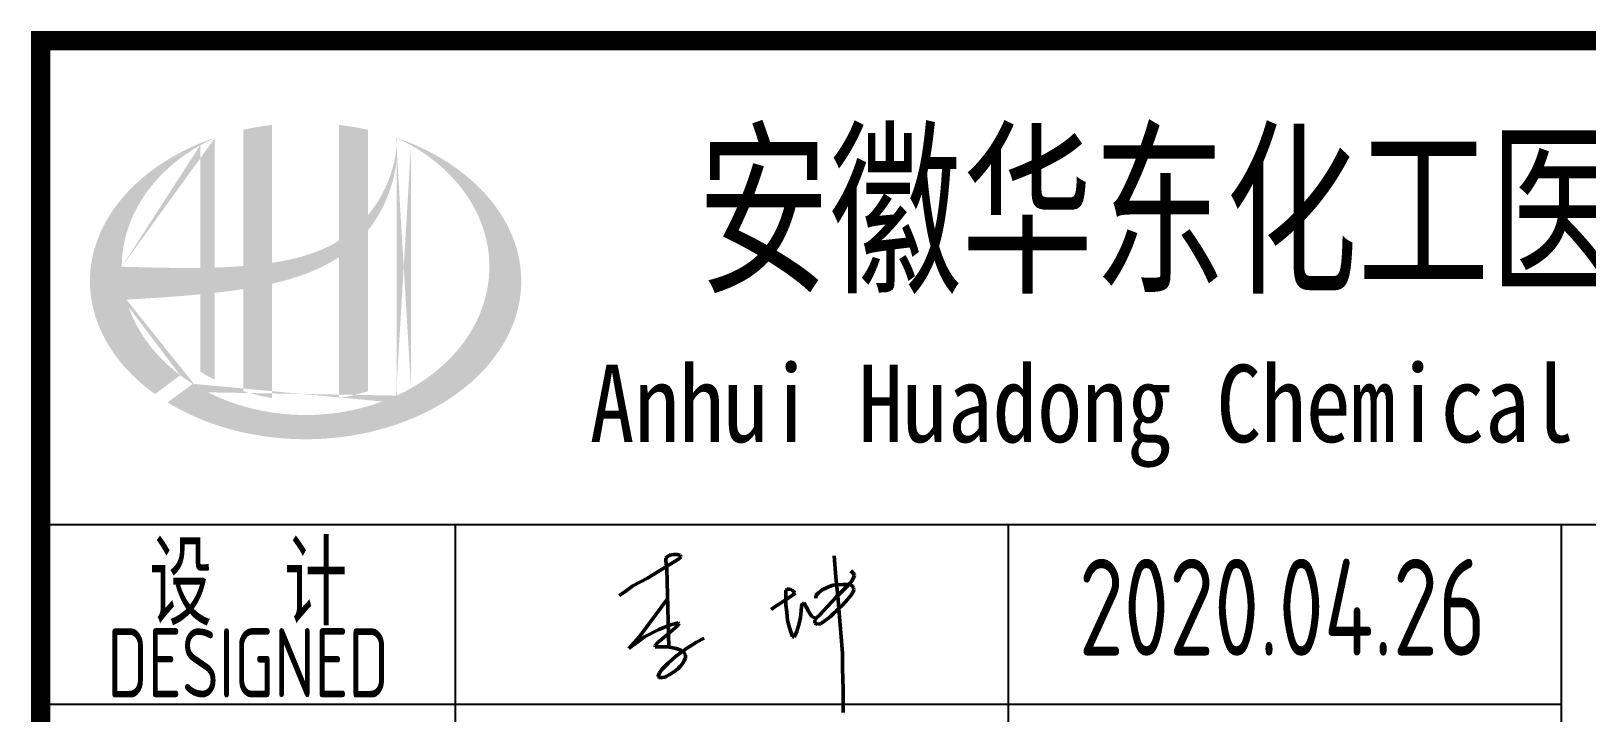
# Model space of a CAD drawing. Extents: x 4830845 to 5141198, y -443067 to -268177.
# Drawn here: x 5001083 to 5006711, y -345312 to -342846 of the extents above; entities that cross this region are included whole.
import ezdxf
from ezdxf.enums import TextEntityAlignment as Align

# ---------------------------------------------------------------- set-up
doc = ezdxf.new("R2010")
doc.units = 0
doc.header["$LTSCALE"] = 1000
doc.header["$MEASUREMENT"] = 0
doc.layers.get('0').update_dxf_attribs({"linetype": 'CONTINUOUS'})
doc.styles.add('AHD', font='sceie.shx', dxfattribs={"width": 0.7, "bigfont": 'sceic.shx'})
doc.styles.add('ECEC_TQ_S', font='')
doc.styles.add('sceie', font='sceie.shx', dxfattribs={"width": 0.7, "bigfont": 'sceic.shx'})
doc.styles.get('ECEC_TQ_S').set_extended_font_data('SimSun')

# ---------------------------------------------------------------- blocks, each defined once
blk = doc.blocks.new('签名')
at = {"lineweight": 50}
for p, q in [((5484373.9, -514006.1), (5484490.2, -513935.2)), ((5484443.6, -513930.1), (5484440.9, -513933.4)), ((5484440.9, -513933.4), (5484440.9, -513943.7)), ((5484453.3, -513923.1), (5484443.6, -513930.1)), ((5484469, -513920.7), (5484453.3, -513923.1)), ((5484481.4, -513920.7), (5484469, -513920.7)), ((5484492.1, -513923.7), (5484481.4, -513920.7)), ((5484490.2, -513935.2), (5484494.5, -513928.9)), ((5484494.5, -513928.9), (5484492.1, -513923.7)), ((5485048.8, -513925.4), (5485055.2, -514002.4)), ((5484440.9, -513943.7), (5484443.6, -513972.8)), ((5484443.6, -513972.8), (5484451, -514255.5)), ((5485121.3, -513992.4), (5485109.4, -513979.5)), ((5485120.6, -514001.4), (5485122.4, -513995.7)), ((5485122.4, -513995.7), (5485121.3, -513992.4)), ((5484292.6, -514055.3), (5484321.1, -514034.4)), ((5484321.1, -514034.4), (5484373.9, -514006.1)), ((5484879.2, -514046.7), (5484874.9, -514049.8)), ((5484874.9, -514049.8), (5484874.9, -514102.5)), ((5484889.7, -514046.7), (5484879.2, -514046.7)), ((5484898.3, -514051.1), (5484889.7, -514046.7)), ((5484908.7, -514059.3), (5484898.3, -514051.1)), ((5484991.3, -514060.1), (5485005.3, -514049.1)), ((5485005.3, -514049.1), (5485024.5, -514040.5)), ((5485024.5, -514040.5), (5485044.1, -514031.7)), ((5485044.1, -514031.7), (5485063, -514029.9)), ((5485055.2, -514002.4), (5485062, -514069.9)), ((5485056.7, -514075.4), (5485086.9, -514044.6)), ((5485063, -514029.9), (5485080.4, -514029)), ((5485080.4, -514029), (5485090.1, -514029)), ((5485086.9, -514044.6), (5485106.8, -514024.4)), ((5485090.1, -514029), (5485104, -514029.4)), ((5485104, -514029.4), (5485109.7, -514030.2)), ((5485106.8, -514024.4), (5485114.2, -514014.2)), ((5485109.7, -514030.2), (5485115.9, -514035.1)), ((5485114.2, -514014.2), (5485120.6, -514001.4)), ((5485115.9, -514035.1), (5485118.9, -514041.7)), ((5485120, -514048.5), (5485117.5, -514055.4)), ((5485118.9, -514041.7), (5485120, -514048.5)), ((5484271.3, -514069.1), (5484292.6, -514055.3)), ((5484446.4, -514081.4), (5484346.3, -514216.5)), ((5484820.9, -514119.1), (5484839.8, -514106.9)), ((5484839.8, -514106.9), (5484861.5, -514092.7)), ((5484861.5, -514092.7), (5484880.5, -514080.4)), ((5484874.9, -514102.5), (5484877.6, -514129)), ((5484880.5, -514080.4), (5484901.1, -514066.5)), ((5484901.1, -514066.5), (5484908.7, -514059.3)), ((5484930.1, -514124), (5484931.7, -514108.3)), ((5484931.7, -514108.3), (5484935, -514098.4)), ((5484935, -514098.4), (5484939.2, -514095.3)), ((5484939.2, -514095.3), (5484947.6, -514108.5)), ((5484947.6, -514108.5), (5484956.8, -514126.6)), ((5484982.5, -514078.8), (5484983.3, -514069.1)), ((5484983.3, -514069.1), (5484991.3, -514060.1)), ((5484997.2, -514139.3), (5485025.4, -514108.5)), ((5485025.4, -514108.5), (5485056.7, -514075.4)), ((5485062, -514069.9), (5485067.5, -514131.4)), ((5485078.3, -514104.8), (5485067.4, -514115.4)), ((5485089.8, -514092.4), (5485078.3, -514104.8)), ((5485097.5, -514083.1), (5485089.8, -514092.4)), ((5485103.3, -514075.8), (5485097.5, -514083.1)), ((5485109.3, -514068.9), (5485103.3, -514075.8)), ((5485114, -514061.8), (5485109.3, -514068.9)), ((5485117.5, -514055.4), (5485114, -514061.8)), ((5484877.6, -514129), (5484880.8, -514159.7)), ((5484880.8, -514159.7), (5484888.6, -514189.2)), ((5484922.8, -514170.1), (5484927.5, -514148.8)), ((5484927.5, -514148.8), (5484930.1, -514124)), ((5484956.8, -514126.6), (5484968.5, -514145.2)), ((5484968.5, -514145.2), (5484983.1, -514152.1)), ((5484978.8, -514158.7), (5484983.9, -514150.9)), ((5484978.8, -514169.6), (5484978.8, -514158.7)), ((5484983.9, -514150.9), (5484997.2, -514139.3)), ((5485011.7, -514162.9), (5484999.4, -514171.2)), ((5485023.8, -514154.8), (5485011.7, -514162.9)), ((5485037, -514143.3), (5485023.8, -514154.8)), ((5485047.3, -514134.3), (5485037, -514143.3)), ((5485058.2, -514124.4), (5485047.3, -514134.3)), ((5485067.4, -514115.4), (5485058.2, -514124.4)), ((5485067.5, -514131.4), (5485073.4, -514204.2)), ((5484346.3, -514216.5), (5484307, -514260.5)), ((5484307, -514260.5), (5484363.7, -514219)), ((5484363.7, -514219), (5484414.5, -514192)), ((5484439.1, -514216.7), (5484412.9, -514237.3)), ((5484414.5, -514192), (5484457.3, -514175.3)), ((5484482.1, -514179.3), (5484439.1, -514216.7)), ((5484457.3, -514175.3), (5484484.7, -514168)), ((5484489, -514170.8), (5484482.1, -514179.3)), ((5484484.7, -514168), (5484489, -514170.8)), ((5484888.6, -514189.2), (5484899, -514216.9)), ((5484899, -514216.9), (5484904.6, -514220)), ((5484904.6, -514220), (5484914.7, -514199)), ((5484914.7, -514199), (5484922.8, -514170.1)), ((5484989.1, -514173.2), (5484978.8, -514169.6)), ((5484999.4, -514171.2), (5484989.1, -514173.2)), ((5485073.4, -514204.2), (5485078.8, -514278.7)), ((5484412.9, -514237.3), (5484401.9, -514249.5)), ((5484401.9, -514249.5), (5484401.9, -514254.7)), ((5484401.9, -514254.7), (5484446.8, -514254.7)), ((5484446.8, -514254.7), (5484459.5, -514257.2)), ((5484459.5, -514257.2), (5484478.2, -514260.7)), ((5484474.4, -514291.2), (5484511.5, -514263.7)), ((5484478.2, -514260.7), (5484495.1, -514267)), ((5484495.1, -514267), (5484505.1, -514273.2)), ((5484505.1, -514273.2), (5484511.1, -514285.3)), ((5484511.5, -514263.7), (5484551.9, -514238.4)), ((5484551.9, -514238.4), (5484578.5, -514223.8)), ((5484426.1, -514337.2), (5484448.7, -514314.1)), ((5484448.7, -514314.1), (5484474.4, -514291.2)), ((5484485.1, -514332.9), (5484474.8, -514341.6)), ((5484492.1, -514325.7), (5484485.1, -514332.9)), ((5484499.4, -514317.1), (5484492.1, -514325.7)), ((5484506.7, -514305.6), (5484499.4, -514317.1)), ((5484511.1, -514294.4), (5484506.7, -514305.6)), ((5484511.1, -514285.3), (5484511.1, -514294.4)), ((5485078.8, -514278.7), (5485078.8, -514332.9)), ((5485078.8, -514332.9), (5485081.6, -514408.2)), ((5484411.7, -514363.3), (5484417.4, -514348.5)), ((5484415.7, -514365.7), (5484411.7, -514363.3)), ((5484426.9, -514365.7), (5484415.7, -514365.7)), ((5484417.4, -514348.5), (5484426.1, -514337.2)), ((5484438.1, -514364), (5484426.9, -514365.7)), ((5484442.7, -514360.5), (5484438.1, -514364)), ((5484452.4, -514355.9), (5484442.7, -514360.5)), ((5484462, -514350.2), (5484452.4, -514355.9)), ((5484474.8, -514341.6), (5484462, -514350.2)), ((5485081.6, -514408.2), (5485081.6, -514491.8))]:
    blk.add_line(p, q, dxfattribs=at)
at = {"style": 'sceie', "width": 0.8}
for p in [(5486670.1, -514111), (5486631, -514761.6), (5486657.1, -515425.2), (5486696.1, -516075.8), (5486709.1, -516674.4)]:
    blk.add_attdef('2020.4.26', text='', height=350, dxfattribs=at).set_placement(p, align=Align.MIDDLE)

msp = doc.modelspace()

# ---------------------------------------------------------------- hatches: boundary and pattern name
h = msp.add_hatch(color=256)
edge = h.paths.add_edge_path()
edge.add_spline(control_points=[(5001954.8, -343758.9), (5001960.9, -343757.5), (5001967, -343756.1), (5002016.1, -343744.2), (5002058.7, -343731.2), (5002133.7, -343700.1), (5002166.6, -343683.1), (5002197.5, -343662.5)], knot_values=[61.629012, 61.629012, 61.629012, 61.629012, 63.330431, 63.330431, 75.353634, 75.353634, 85.398649, 85.398649, 85.398649, 85.398649], degree=3, periodic=0)
edge.add_line((5002197.5, -343662.5), (5002197.5, -344172.7))
edge.add_spline(control_points=[(5002197.5, -344172.7), (5002214.6, -344170), (5002231.6, -344166.7), (5002266.4, -344158.6), (5002284.1, -344153.8), (5002301.5, -344148.3)], knot_values=[4.908456, 4.908456, 4.908456, 4.908456, 4.992821, 4.992821, 5.083034, 5.083034, 5.083034, 5.083034], degree=3, periodic=0)
edge.add_line((5002301.5, -344148.3), (5002301.5, -343566.9))
edge.add_spline(control_points=[(5002301.5, -343566.9), (5002310.1, -343555.9), (5002318.3, -343544.6), (5002344.4, -343504.9), (5002360.1, -343475), (5002389.3, -343402.2), (5002400.5, -343358.4), (5002405.2, -343313.1), (5002405.4, -343311.8), (5002405.5, -343310.5)], knot_values=[97.991744, 97.991744, 97.991744, 97.991744, 101.64219, 101.64219, 110.337975, 110.337975, 121.934322, 121.934322, 122.270691, 122.270691, 122.270691, 122.270691], degree=3, periodic=0)
edge.add_line((5002405.5, -343310.5), (5002405.5, -343240.1))
edge.add_spline(control_points=[(5002405.5, -343240.1), (5002405.4, -343247.8), (5002405, -343255.4), (5002404.5, -343263.1)], knot_values=[126.194075, 126.194075, 126.194075, 126.194075, 128.396762, 128.396762, 128.396762, 128.396762], degree=3, periodic=0)
edge.add_spline(control_points=[(5002404.5, -343263.1), (5002404, -343269.3), (5002403.4, -343275.5), (5002402.6, -343281.8)], knot_values=[124.417049, 124.417049, 124.417049, 124.417049, 126.194075, 126.194075, 126.194075, 126.194075], degree=3, periodic=0)
edge.add_spline(control_points=[(5002402.6, -343281.8), (5002401.5, -343290.9), (5002400, -343300), (5002398.2, -343309.1)], knot_values=[121.80529, 121.80529, 121.80529, 121.80529, 124.417049, 124.417049, 124.417049, 124.417049], degree=3, periodic=0)
edge.add_spline(control_points=[(5002398.2, -343309.1), (5002395.8, -343321.3), (5002392.9, -343333.4), (5002389.4, -343345.4)], knot_values=[118.31574, 118.31574, 118.31574, 118.31574, 121.80529, 121.80529, 121.80529, 121.80529], degree=3, periodic=0)
edge.add_spline(control_points=[(5002389.4, -343345.4), (5002385.9, -343357.5), (5002381.8, -343369.5), (5002377.3, -343381.4)], knot_values=[114.795988, 114.795988, 114.795988, 114.795988, 118.31574, 118.31574, 118.31574, 118.31574], degree=3, periodic=0)
edge.add_spline(control_points=[(5002377.3, -343381.4), (5002372.8, -343393.1), (5002367.8, -343404.6), (5002362.4, -343416)], knot_values=[111.329641, 111.329641, 111.329641, 111.329641, 114.795988, 114.795988, 114.795988, 114.795988], degree=3, periodic=0)
edge.add_spline(control_points=[(5002362.4, -343416), (5002356.9, -343427.5), (5002350.9, -343438.9), (5002344.4, -343449.9)], knot_values=[107.79529, 107.79529, 107.79529, 107.79529, 111.329641, 111.329641, 111.329641, 111.329641], degree=3, periodic=0)
edge.add_spline(control_points=[(5002344.4, -343449.9), (5002338.1, -343460.8), (5002331.4, -343471.3), (5002324.2, -343481.6)], knot_values=[104.343579, 104.343579, 104.343579, 104.343579, 107.79529, 107.79529, 107.79529, 107.79529], degree=3, periodic=0)
edge.add_spline(control_points=[(5002324.2, -343481.6), (5002317, -343492), (5002309.4, -343502), (5002301.5, -343511.7)], knot_values=[100.8507, 100.8507, 100.8507, 100.8507, 104.343579, 104.343579, 104.343579, 104.343579], degree=3, periodic=0)
edge.add_line((5002301.5, -343511.7), (5002301.5, -343202.4))
edge.add_spline(control_points=[(5002301.5, -343202.4), (5002267.4, -343194.9), (5002232.6, -343189), (5002197.5, -343184.9)], knot_values=[4.423999, 4.423999, 4.423999, 4.423999, 4.558741, 4.558741, 4.558741, 4.558741], degree=3, periodic=0)
edge.add_line((5002197.5, -343184.9), (5002197.5, -343603))
edge.add_spline(control_points=[(5002197.5, -343603), (5002125.5, -343647.6), (5002041.3, -343670.8), (5001954.8, -343683.8)], knot_values=[63.246215, 63.246215, 63.246215, 63.246215, 87.689124, 87.689124, 87.689124, 87.689124], degree=3, periodic=0)
edge.add_line((5001954.8, -343683.8), (5001954.8, -343184.9))
edge.add_spline(control_points=[(5001954.8, -343184.9), (5001919.6, -343189), (5001884.9, -343194.9), (5001850.8, -343202.4)], knot_values=[4.866038, 4.866038, 4.866038, 4.866038, 5.000777, 5.000777, 5.000777, 5.000777], degree=3, periodic=0)
edge.add_line((5001850.8, -343202.4), (5001850.8, -343695.3))
edge.add_spline(control_points=[(5001850.8, -343695.3), (5001849.1, -343695.4), (5001814.2, -343698), (5001779.6, -343699.8), (5001746.8, -343700.8)], knot_values=[43.657356, 43.657356, 43.657356, 43.657356, 44.134253, 53.497092, 53.497092, 53.497092, 53.497092], degree=3, periodic=0)
edge.add_line((5001746.8, -343700.8), (5001746.8, -343231.7))
edge.add_spline(control_points=[(5001746.8, -343231.7), (5001729.8, -343237.5), (5001713, -343243.8), (5001696.6, -343250.6)], knot_values=[5.14157, 5.14157, 5.14157, 5.14157, 5.212921, 5.212921, 5.212921, 5.212921], degree=3, periodic=0)
edge.add_spline(control_points=[(5001696.6, -343250.6), (5001689.7, -343253.4), (5001682.9, -343256.3), (5001650.6, -343270.5), (5001626.1, -343282.7), (5001602.6, -343295.9)], knot_values=[5.212921, 5.212921, 5.212921, 5.212921, 5.24296, 5.24296, 5.355623, 5.355623, 5.355623, 5.355623], degree=3, periodic=0)
edge.add_spline(control_points=[(5001602.6, -343295.9), (5001587.7, -343304.3), (5001573.3, -343313), (5001559.3, -343322.1)], knot_values=[5.355623, 5.355623, 5.355623, 5.355623, 5.426974, 5.426974, 5.426974, 5.426974], degree=3, periodic=0)
edge.add_spline(control_points=[(5001559.3, -343322.1), (5001551.9, -343327), (5001544.6, -343331.9), (5001531.1, -343341.4), (5001524.9, -343345.9), (5001518.7, -343350.5)], knot_values=[5.426974, 5.426974, 5.426974, 5.426974, 5.464765, 5.464765, 5.498325, 5.498325, 5.498325, 5.498325], degree=3, periodic=0)
edge.add_spline(control_points=[(5001518.7, -343350.5), (5001492.7, -343370.1), (5001468.6, -343390.9), (5001446.7, -343412.9)], knot_values=[5.498325, 5.498325, 5.498325, 5.498325, 5.641027, 5.641027, 5.641027, 5.641027], degree=3, periodic=0)
edge.add_spline(control_points=[(5001446.7, -343412.9), (5001439.7, -343419.9), (5001432.9, -343427), (5001412.5, -343449.6), (5001399.6, -343465.4), (5001387.8, -343481.6)], knot_values=[5.641027, 5.641027, 5.641027, 5.641027, 5.686569, 5.686569, 5.783729, 5.783729, 5.783729, 5.783729], degree=3, periodic=0)
edge.add_spline(control_points=[(5001387.8, -343481.6), (5001372.7, -343502.4), (5001359.4, -343523.8), (5001346.3, -343548.8), (5001344.7, -343551.9), (5001343.1, -343555.1)], knot_values=[5.783729, 5.783729, 5.783729, 5.783729, 5.908374, 5.908374, 5.92643, 5.92643, 5.92643, 5.92643], degree=3, periodic=0)
edge.add_spline(control_points=[(5001343.1, -343555.1), (5001330.6, -343580.2), (5001320.6, -343605.9), (5001313.1, -343631.8)], knot_values=[5.92643, 5.92643, 5.92643, 5.92643, 6.069132, 6.069132, 6.069132, 6.069132], degree=3, periodic=0)
edge.add_spline(control_points=[(5001313.1, -343631.8), (5001309.9, -343642.9), (5001307.1, -343654.1), (5001301.7, -343680.2), (5001299.5, -343695.3), (5001298, -343710.4)], knot_values=[6.069132, 6.069132, 6.069132, 6.069132, 6.130179, 6.130179, 6.211834, 6.211834, 6.211834, 6.211834], degree=3, periodic=0)
edge.add_spline(control_points=[(5001298, -343710.4), (5001296.8, -343723.5), (5001296.1, -343736.7), (5001296.1, -343749.9)], knot_values=[6.211834, 6.211834, 6.211834, 6.211834, 6.283185, 6.283185, 6.283185, 6.283185], degree=3, periodic=0)
edge.add_spline(control_points=[(5001296.1, -343749.9), (5001296.1, -343759.2), (5001296.5, -343768.6), (5001297.1, -343777.9)], knot_values=[6.283185, 6.283185, 6.283185, 6.283185, 6.333655, 6.333655, 6.333655, 6.333655], degree=3, periodic=0)
edge.add_spline(control_points=[(5001297.1, -343777.9), (5001298.3, -343796.5), (5001300.8, -343815.1), (5001304.6, -343833.7)], knot_values=[6.333655, 6.333655, 6.333655, 6.333655, 6.434594, 6.434594, 6.434594, 6.434594], degree=3, periodic=0)
edge.add_spline(control_points=[(5001304.6, -343833.7), (5001304.9, -343834.9), (5001305.1, -343836.1), (5001309, -343854.6), (5001313.8, -343871.8), (5001319.7, -343888.8)], knot_values=[6.434594, 6.434594, 6.434594, 6.434594, 6.441278, 6.441278, 6.535532, 6.535532, 6.535532, 6.535532], degree=3, periodic=0)
edge.add_spline(control_points=[(5001319.7, -343888.8), (5001325.9, -343907), (5001333.4, -343925.1), (5001342.2, -343942.9)], knot_values=[6.535532, 6.535532, 6.535532, 6.535532, 6.636471, 6.636471, 6.636471, 6.636471], degree=3, periodic=0)
edge.add_spline(control_points=[(5001342.2, -343942.9), (5001344.4, -343947.3), (5001346.7, -343951.8), (5001356, -343969.4), (5001363.7, -343982.5), (5001372.1, -343995.3)], knot_values=[6.636471, 6.636471, 6.636471, 6.636471, 6.661894, 6.661894, 6.73741, 6.73741, 6.73741, 6.73741], degree=3, periodic=0)
edge.add_spline(control_points=[(5001372.1, -343995.3), (5001383.3, -344012.5), (5001395.6, -344029.3), (5001409.2, -344045.7)], knot_values=[6.73741, 6.73741, 6.73741, 6.73741, 6.838349, 6.838349, 6.838349, 6.838349], degree=3, periodic=0)
edge.add_spline(control_points=[(5001409.2, -344045.7), (5001415.1, -344052.8), (5001421.2, -344059.9), (5001435.8, -344075.8), (5001444.3, -344084.7), (5001453.2, -344093.3)], knot_values=[6.838349, 6.838349, 6.838349, 6.838349, 6.88251, 6.88251, 6.939288, 6.939288, 6.939288, 6.939288], degree=3, periodic=0)
edge.add_spline(control_points=[(5001453.2, -344093.3), (5001469, -344108.7), (5001485.8, -344123.5), (5001503.7, -344137.7)], knot_values=[6.939288, 6.939288, 6.939288, 6.939288, 7.040227, 7.040227, 7.040227, 7.040227], degree=3, periodic=0)
edge.add_spline(control_points=[(5001503.7, -344137.7), (5001512.7, -344144.8), (5001521.9, -344151.8), (5001531.3, -344158.5)], knot_values=[7.040227, 7.040227, 7.040227, 7.040227, 7.090696, 7.090696, 7.090696, 7.090696], degree=3, periodic=0)
edge.add_line((5001531.3, -344158.5), (5001622.5, -344090.2))
edge.add_ellipse((5002076.1, -343697.9), major_axis=(665, 0), ratio=0.806676, start_angle=192.819, end_angle=226.9853, ccw=False)
edge.add_spline(control_points=[(5001427.7, -343816.9), (5001451.7, -343815.4), (5001475.8, -343814), (5001564.5, -343808.5), (5001629.3, -343804.2), (5001694.8, -343797.8)], knot_values=[11.398263, 11.398263, 11.398263, 11.398263, 18.40729, 18.40729, 37.18094, 37.18094, 37.18094, 37.18094], degree=3, periodic=0)
edge.add_line((5001694.8, -343797.8), (5001694.8, -344076.9))
edge.add_spline(control_points=[(5001694.8, -344076.9), (5001698.4, -344079.1), (5001702, -344081.3), (5001718.9, -344091.5), (5001732.7, -344099.1), (5001746.8, -344106.3)], knot_values=[4.049945, 4.049945, 4.049945, 4.049945, 4.072021, 4.072021, 4.153257, 4.153257, 4.153257, 4.153257], degree=3, periodic=0)
edge.add_line((5001746.8, -344106.3), (5001746.8, -343792.4))
edge.add_spline(control_points=[(5001746.8, -343792.4), (5001779, -343788.7), (5001811.4, -343784.5), (5001846.2, -343779.1), (5001848.5, -343778.7), (5001850.8, -343778.4)], knot_values=[42.135009, 42.135009, 42.135009, 42.135009, 51.307228, 51.307228, 51.948574, 51.948574, 51.948574, 51.948574], degree=3, periodic=0)
edge.add_line((5001850.8, -343778.4), (5001850.8, -344148.3))
edge.add_spline(control_points=[(5001850.8, -344148.3), (5001884.4, -344158.9), (5001919.3, -344167.1), (5001954.8, -344172.7)], knot_values=[4.34174, 4.34174, 4.34174, 4.34174, 4.516316, 4.516316, 4.516316, 4.516316], degree=3, periodic=0)
edge.add_line((5001954.8, -344172.7), (5001954.8, -343758.9))
edge = h.paths.add_edge_path(flags=16)
edge.add_ellipse((5002076.1, -343697.9), major_axis=(665, 0), ratio=0.806676, start_angle=124.9875, end_angle=179.999, ccw=False)
edge.add_line((5001694.8, -343258.4), (5001694.8, -343702))
edge.add_spline(control_points=[(5001694.8, -343702), (5001599.5, -343703.3), (5001505.5, -343700.3), (5001411.1, -343697.9)], knot_values=[11.27373, 11.27373, 11.27373, 11.27373, 38.687513, 38.687513, 38.687513, 38.687513], degree=3, periodic=0)
edge = h.paths.add_edge_path()
edge.add_spline(control_points=[(5001577.3, -344189), (5001608.4, -344208), (5001641.5, -344225.3), (5001726.1, -344262.5), (5001779.4, -344280.4), (5001890.1, -344307), (5001947.6, -344315.7), (5002063.7, -344323.4), (5002122.4, -344322.5), (5002238, -344311), (5002294.8, -344300.5), (5002403.9, -344270.4), (5002456, -344250.9), (5002552.9, -344204), (5002597.7, -344176.7), (5002677.6, -344115.7), (5002712.8, -344082.2), (5002772.1, -344010.7), (5002796.3, -343972.8), (5002832.6, -343894.7), (5002844.9, -343854.5), (5002857.5, -343773.3), (5002857.8, -343732.3), (5002846.3, -343650.8), (5002834.5, -343610.3), (5002798.9, -343531.6), (5002775.1, -343493.4), (5002716.3, -343421.2), (5002681.2, -343387.3), (5002601.4, -343325.6), (5002556.7, -343297.9), (5002475.5, -343258.1), (5002441.1, -343243.9), (5002405.5, -343231.7)], knot_values=[0.886421, 0.886421, 0.886421, 0.886421, 1.040557, 1.040557, 1.261172, 1.261172, 1.481788, 1.481788, 1.702404, 1.702404, 1.92302, 1.92302, 2.143636, 2.143636, 2.364252, 2.364252, 2.584868, 2.584868, 2.805484, 2.805484, 3.026099, 3.026099, 3.246715, 3.246715, 3.46852, 3.46852, 3.690325, 3.690325, 3.91213, 3.91213, 4.133935, 4.133935, 4.283209, 4.283209, 4.283209, 4.283209], degree=3, periodic=0)
edge.add_line((5002405.5, -343231.7), (5002405.5, -343231.7))
edge.add_spline(control_points=[(5002405.5, -343231.8), (5002405.5, -343234.6), (5002405.5, -343237.3), (5002405.5, -343240.1)], knot_values=[128.396762, 128.396762, 128.396762, 128.396762, 129.192193, 129.192193, 129.192193, 129.192193], degree=3, periodic=0)
edge.add_line((5002405.5, -343240.1), (5002405.5, -344164))
edge.add_ellipse((5002076.1, -343697.9), major_axis=(665, 0), ratio=0.806676, start_angle=232.1054, end_angle=299.6833, ccw=False)
edge.add_line((5001667.7, -344121.3), (5001577.3, -344189))
edge = h.paths.add_edge_path(flags=16)
edge.add_ellipse((5002076.1, -343697.9), major_axis=(665, 0), ratio=0.806676, start_angle=304.9875, end_angle=415.0121, ccw=False)
edge.add_line((5002457.5, -344137.4), (5002457.5, -343258.4))
h = msp.add_hatch(color=256)
edge = h.paths.add_edge_path()
edge.add_spline(control_points=[(5001954.8, -343758.9), (5001960.9, -343757.5), (5001967, -343756.1), (5002016.1, -343744.2), (5002058.7, -343731.2), (5002133.7, -343700.1), (5002166.6, -343683.1), (5002197.5, -343662.5)], knot_values=[61.629012, 61.629012, 61.629012, 61.629012, 63.330431, 63.330431, 75.353634, 75.353634, 85.398649, 85.398649, 85.398649, 85.398649], degree=3, periodic=0)
edge.add_line((5002197.5, -343662.5), (5002197.5, -344172.7))
edge.add_spline(control_points=[(5002197.5, -344172.7), (5002214.6, -344170), (5002231.6, -344166.7), (5002266.4, -344158.6), (5002284.1, -344153.8), (5002301.5, -344148.3)], knot_values=[4.908456, 4.908456, 4.908456, 4.908456, 4.992821, 4.992821, 5.083034, 5.083034, 5.083034, 5.083034], degree=3, periodic=0)
edge.add_line((5002301.5, -344148.3), (5002301.5, -343566.9))
edge.add_spline(control_points=[(5002301.5, -343566.9), (5002310.1, -343555.9), (5002318.3, -343544.6), (5002344.4, -343504.9), (5002360.1, -343475), (5002389.3, -343402.2), (5002400.5, -343358.4), (5002405.2, -343313.1), (5002405.4, -343311.8), (5002405.5, -343310.5)], knot_values=[97.991744, 97.991744, 97.991744, 97.991744, 101.64219, 101.64219, 110.337975, 110.337975, 121.934322, 121.934322, 122.270691, 122.270691, 122.270691, 122.270691], degree=3, periodic=0)
edge.add_line((5002405.5, -343310.5), (5002405.5, -343240.1))
edge.add_spline(control_points=[(5002405.5, -343240.1), (5002405.4, -343247.8), (5002405, -343255.4), (5002404.5, -343263.1)], knot_values=[126.194075, 126.194075, 126.194075, 126.194075, 128.396762, 128.396762, 128.396762, 128.396762], degree=3, periodic=0)
edge.add_spline(control_points=[(5002404.5, -343263.1), (5002404, -343269.3), (5002403.4, -343275.5), (5002402.6, -343281.8)], knot_values=[124.417049, 124.417049, 124.417049, 124.417049, 126.194075, 126.194075, 126.194075, 126.194075], degree=3, periodic=0)
edge.add_spline(control_points=[(5002402.6, -343281.8), (5002401.5, -343290.9), (5002400, -343300), (5002398.2, -343309.1)], knot_values=[121.80529, 121.80529, 121.80529, 121.80529, 124.417049, 124.417049, 124.417049, 124.417049], degree=3, periodic=0)
edge.add_spline(control_points=[(5002398.2, -343309.1), (5002395.8, -343321.3), (5002392.9, -343333.4), (5002389.4, -343345.4)], knot_values=[118.31574, 118.31574, 118.31574, 118.31574, 121.80529, 121.80529, 121.80529, 121.80529], degree=3, periodic=0)
edge.add_spline(control_points=[(5002389.4, -343345.4), (5002385.9, -343357.5), (5002381.8, -343369.5), (5002377.3, -343381.4)], knot_values=[114.795988, 114.795988, 114.795988, 114.795988, 118.31574, 118.31574, 118.31574, 118.31574], degree=3, periodic=0)
edge.add_spline(control_points=[(5002377.3, -343381.4), (5002372.8, -343393.1), (5002367.8, -343404.6), (5002362.4, -343416)], knot_values=[111.329641, 111.329641, 111.329641, 111.329641, 114.795988, 114.795988, 114.795988, 114.795988], degree=3, periodic=0)
edge.add_spline(control_points=[(5002362.4, -343416), (5002356.9, -343427.5), (5002350.9, -343438.9), (5002344.4, -343449.9)], knot_values=[107.79529, 107.79529, 107.79529, 107.79529, 111.329641, 111.329641, 111.329641, 111.329641], degree=3, periodic=0)
edge.add_spline(control_points=[(5002344.4, -343449.9), (5002338.1, -343460.8), (5002331.4, -343471.3), (5002324.2, -343481.6)], knot_values=[104.343579, 104.343579, 104.343579, 104.343579, 107.79529, 107.79529, 107.79529, 107.79529], degree=3, periodic=0)
edge.add_spline(control_points=[(5002324.2, -343481.6), (5002317, -343492), (5002309.4, -343502), (5002301.5, -343511.7)], knot_values=[100.8507, 100.8507, 100.8507, 100.8507, 104.343579, 104.343579, 104.343579, 104.343579], degree=3, periodic=0)
edge.add_line((5002301.5, -343511.7), (5002301.5, -343202.4))
edge.add_spline(control_points=[(5002301.5, -343202.4), (5002267.4, -343194.9), (5002232.6, -343189), (5002197.5, -343184.9)], knot_values=[4.423999, 4.423999, 4.423999, 4.423999, 4.558741, 4.558741, 4.558741, 4.558741], degree=3, periodic=0)
edge.add_line((5002197.5, -343184.9), (5002197.5, -343603))
edge.add_spline(control_points=[(5002197.5, -343603), (5002125.5, -343647.6), (5002041.3, -343670.8), (5001954.8, -343683.8)], knot_values=[63.246215, 63.246215, 63.246215, 63.246215, 87.689124, 87.689124, 87.689124, 87.689124], degree=3, periodic=0)
edge.add_line((5001954.8, -343683.8), (5001954.8, -343184.9))
edge.add_spline(control_points=[(5001954.8, -343184.9), (5001919.6, -343189), (5001884.9, -343194.9), (5001850.8, -343202.4)], knot_values=[4.866038, 4.866038, 4.866038, 4.866038, 5.000777, 5.000777, 5.000777, 5.000777], degree=3, periodic=0)
edge.add_line((5001850.8, -343202.4), (5001850.8, -343695.3))
edge.add_spline(control_points=[(5001850.8, -343695.3), (5001849.1, -343695.4), (5001814.2, -343698), (5001779.6, -343699.8), (5001746.8, -343700.8)], knot_values=[43.657356, 43.657356, 43.657356, 43.657356, 44.134253, 53.497092, 53.497092, 53.497092, 53.497092], degree=3, periodic=0)
edge.add_line((5001746.8, -343700.8), (5001746.8, -343231.7))
edge.add_spline(control_points=[(5001746.8, -343231.7), (5001729.8, -343237.5), (5001713, -343243.8), (5001696.6, -343250.6)], knot_values=[5.14157, 5.14157, 5.14157, 5.14157, 5.212921, 5.212921, 5.212921, 5.212921], degree=3, periodic=0)
edge.add_spline(control_points=[(5001696.6, -343250.6), (5001689.7, -343253.4), (5001682.9, -343256.3), (5001650.6, -343270.5), (5001626.1, -343282.7), (5001602.6, -343295.9)], knot_values=[5.212921, 5.212921, 5.212921, 5.212921, 5.24296, 5.24296, 5.355623, 5.355623, 5.355623, 5.355623], degree=3, periodic=0)
edge.add_spline(control_points=[(5001602.6, -343295.9), (5001587.7, -343304.3), (5001573.3, -343313), (5001559.3, -343322.1)], knot_values=[5.355623, 5.355623, 5.355623, 5.355623, 5.426974, 5.426974, 5.426974, 5.426974], degree=3, periodic=0)
edge.add_spline(control_points=[(5001559.3, -343322.1), (5001551.9, -343327), (5001544.6, -343331.9), (5001531.1, -343341.4), (5001524.9, -343345.9), (5001518.7, -343350.5)], knot_values=[5.426974, 5.426974, 5.426974, 5.426974, 5.464765, 5.464765, 5.498325, 5.498325, 5.498325, 5.498325], degree=3, periodic=0)
edge.add_spline(control_points=[(5001518.7, -343350.5), (5001492.7, -343370.1), (5001468.6, -343390.9), (5001446.7, -343412.9)], knot_values=[5.498325, 5.498325, 5.498325, 5.498325, 5.641027, 5.641027, 5.641027, 5.641027], degree=3, periodic=0)
edge.add_spline(control_points=[(5001446.7, -343412.9), (5001439.7, -343419.9), (5001432.9, -343427), (5001412.5, -343449.6), (5001399.6, -343465.4), (5001387.8, -343481.6)], knot_values=[5.641027, 5.641027, 5.641027, 5.641027, 5.686569, 5.686569, 5.783729, 5.783729, 5.783729, 5.783729], degree=3, periodic=0)
edge.add_spline(control_points=[(5001387.8, -343481.6), (5001372.7, -343502.4), (5001359.4, -343523.8), (5001346.3, -343548.8), (5001344.7, -343551.9), (5001343.1, -343555.1)], knot_values=[5.783729, 5.783729, 5.783729, 5.783729, 5.908374, 5.908374, 5.92643, 5.92643, 5.92643, 5.92643], degree=3, periodic=0)
edge.add_spline(control_points=[(5001343.1, -343555.1), (5001330.6, -343580.2), (5001320.6, -343605.9), (5001313.1, -343631.8)], knot_values=[5.92643, 5.92643, 5.92643, 5.92643, 6.069132, 6.069132, 6.069132, 6.069132], degree=3, periodic=0)
edge.add_spline(control_points=[(5001313.1, -343631.8), (5001309.9, -343642.9), (5001307.1, -343654.1), (5001301.7, -343680.2), (5001299.5, -343695.3), (5001298, -343710.4)], knot_values=[6.069132, 6.069132, 6.069132, 6.069132, 6.130179, 6.130179, 6.211834, 6.211834, 6.211834, 6.211834], degree=3, periodic=0)
edge.add_spline(control_points=[(5001298, -343710.4), (5001296.8, -343723.5), (5001296.1, -343736.7), (5001296.1, -343749.9)], knot_values=[6.211834, 6.211834, 6.211834, 6.211834, 6.283185, 6.283185, 6.283185, 6.283185], degree=3, periodic=0)
edge.add_spline(control_points=[(5001296.1, -343749.9), (5001296.1, -343759.2), (5001296.5, -343768.6), (5001297.1, -343777.9)], knot_values=[6.283185, 6.283185, 6.283185, 6.283185, 6.333655, 6.333655, 6.333655, 6.333655], degree=3, periodic=0)
edge.add_spline(control_points=[(5001297.1, -343777.9), (5001298.3, -343796.5), (5001300.8, -343815.1), (5001304.6, -343833.7)], knot_values=[6.333655, 6.333655, 6.333655, 6.333655, 6.434594, 6.434594, 6.434594, 6.434594], degree=3, periodic=0)
edge.add_spline(control_points=[(5001304.6, -343833.7), (5001304.9, -343834.9), (5001305.1, -343836.1), (5001309, -343854.6), (5001313.8, -343871.8), (5001319.7, -343888.8)], knot_values=[6.434594, 6.434594, 6.434594, 6.434594, 6.441278, 6.441278, 6.535532, 6.535532, 6.535532, 6.535532], degree=3, periodic=0)
edge.add_spline(control_points=[(5001319.7, -343888.8), (5001325.9, -343907), (5001333.4, -343925.1), (5001342.2, -343942.9)], knot_values=[6.535532, 6.535532, 6.535532, 6.535532, 6.636471, 6.636471, 6.636471, 6.636471], degree=3, periodic=0)
edge.add_spline(control_points=[(5001342.2, -343942.9), (5001344.4, -343947.3), (5001346.7, -343951.8), (5001356, -343969.4), (5001363.7, -343982.5), (5001372.1, -343995.3)], knot_values=[6.636471, 6.636471, 6.636471, 6.636471, 6.661894, 6.661894, 6.73741, 6.73741, 6.73741, 6.73741], degree=3, periodic=0)
edge.add_spline(control_points=[(5001372.1, -343995.3), (5001383.3, -344012.5), (5001395.6, -344029.3), (5001409.2, -344045.7)], knot_values=[6.73741, 6.73741, 6.73741, 6.73741, 6.838349, 6.838349, 6.838349, 6.838349], degree=3, periodic=0)
edge.add_spline(control_points=[(5001409.2, -344045.7), (5001415.1, -344052.8), (5001421.2, -344059.9), (5001435.8, -344075.8), (5001444.3, -344084.7), (5001453.2, -344093.3)], knot_values=[6.838349, 6.838349, 6.838349, 6.838349, 6.88251, 6.88251, 6.939288, 6.939288, 6.939288, 6.939288], degree=3, periodic=0)
edge.add_spline(control_points=[(5001453.2, -344093.3), (5001469, -344108.7), (5001485.8, -344123.5), (5001503.7, -344137.7)], knot_values=[6.939288, 6.939288, 6.939288, 6.939288, 7.040227, 7.040227, 7.040227, 7.040227], degree=3, periodic=0)
edge.add_spline(control_points=[(5001503.7, -344137.7), (5001512.7, -344144.8), (5001521.9, -344151.8), (5001531.3, -344158.5)], knot_values=[7.040227, 7.040227, 7.040227, 7.040227, 7.090696, 7.090696, 7.090696, 7.090696], degree=3, periodic=0)
edge.add_line((5001531.3, -344158.5), (5001622.5, -344090.2))
edge.add_ellipse((5002076.1, -343697.9), major_axis=(665, 0), ratio=0.806676, start_angle=192.819, end_angle=226.9853, ccw=False)
edge.add_spline(control_points=[(5001427.7, -343816.9), (5001451.7, -343815.4), (5001475.8, -343814), (5001564.5, -343808.5), (5001629.3, -343804.2), (5001694.8, -343797.8)], knot_values=[11.398263, 11.398263, 11.398263, 11.398263, 18.40729, 18.40729, 37.18094, 37.18094, 37.18094, 37.18094], degree=3, periodic=0)
edge.add_line((5001694.8, -343797.8), (5001694.8, -344076.9))
edge.add_spline(control_points=[(5001694.8, -344076.9), (5001698.4, -344079.1), (5001702, -344081.3), (5001718.9, -344091.5), (5001732.7, -344099.1), (5001746.8, -344106.3)], knot_values=[4.049945, 4.049945, 4.049945, 4.049945, 4.072021, 4.072021, 4.153257, 4.153257, 4.153257, 4.153257], degree=3, periodic=0)
edge.add_line((5001746.8, -344106.3), (5001746.8, -343792.4))
edge.add_spline(control_points=[(5001746.8, -343792.4), (5001779, -343788.7), (5001811.4, -343784.5), (5001846.2, -343779.1), (5001848.5, -343778.7), (5001850.8, -343778.4)], knot_values=[42.135009, 42.135009, 42.135009, 42.135009, 51.307228, 51.307228, 51.948574, 51.948574, 51.948574, 51.948574], degree=3, periodic=0)
edge.add_line((5001850.8, -343778.4), (5001850.8, -344148.3))
edge.add_spline(control_points=[(5001850.8, -344148.3), (5001884.4, -344158.9), (5001919.3, -344167.1), (5001954.8, -344172.7)], knot_values=[4.34174, 4.34174, 4.34174, 4.34174, 4.516316, 4.516316, 4.516316, 4.516316], degree=3, periodic=0)
edge.add_line((5001954.8, -344172.7), (5001954.8, -343758.9))
edge = h.paths.add_edge_path(flags=16)
edge.add_ellipse((5002076.1, -343697.9), major_axis=(665, 0), ratio=0.806676, start_angle=124.9875, end_angle=179.999, ccw=False)
edge.add_line((5001694.8, -343258.4), (5001694.8, -343702))
edge.add_spline(control_points=[(5001694.8, -343702), (5001599.5, -343703.3), (5001505.5, -343700.3), (5001411.1, -343697.9)], knot_values=[11.27373, 11.27373, 11.27373, 11.27373, 38.687513, 38.687513, 38.687513, 38.687513], degree=3, periodic=0)
edge = h.paths.add_edge_path()
edge.add_spline(control_points=[(5001577.3, -344189), (5001608.4, -344208), (5001641.5, -344225.3), (5001726.1, -344262.5), (5001779.4, -344280.4), (5001890.1, -344307), (5001947.6, -344315.7), (5002063.7, -344323.4), (5002122.4, -344322.5), (5002238, -344311), (5002294.8, -344300.5), (5002403.9, -344270.4), (5002456, -344250.9), (5002552.9, -344204), (5002597.7, -344176.7), (5002677.6, -344115.7), (5002712.8, -344082.2), (5002772.1, -344010.7), (5002796.3, -343972.8), (5002832.6, -343894.7), (5002844.9, -343854.5), (5002857.5, -343773.3), (5002857.8, -343732.3), (5002846.3, -343650.8), (5002834.5, -343610.3), (5002798.9, -343531.6), (5002775.1, -343493.4), (5002716.3, -343421.2), (5002681.2, -343387.3), (5002601.4, -343325.6), (5002556.7, -343297.9), (5002475.5, -343258.1), (5002441.1, -343243.9), (5002405.5, -343231.7)], knot_values=[0.886421, 0.886421, 0.886421, 0.886421, 1.040557, 1.040557, 1.261172, 1.261172, 1.481788, 1.481788, 1.702404, 1.702404, 1.92302, 1.92302, 2.143636, 2.143636, 2.364252, 2.364252, 2.584868, 2.584868, 2.805484, 2.805484, 3.026099, 3.026099, 3.246715, 3.246715, 3.46852, 3.46852, 3.690325, 3.690325, 3.91213, 3.91213, 4.133935, 4.133935, 4.283209, 4.283209, 4.283209, 4.283209], degree=3, periodic=0)
edge.add_line((5002405.5, -343231.7), (5002405.5, -343231.7))
edge.add_spline(control_points=[(5002405.5, -343231.8), (5002405.5, -343234.6), (5002405.5, -343237.3), (5002405.5, -343240.1)], knot_values=[128.396762, 128.396762, 128.396762, 128.396762, 129.192193, 129.192193, 129.192193, 129.192193], degree=3, periodic=0)
edge.add_line((5002405.5, -343240.1), (5002405.5, -344164))
edge.add_ellipse((5002076.1, -343697.9), major_axis=(665, 0), ratio=0.806676, start_angle=232.1054, end_angle=299.6833, ccw=False)
edge.add_line((5001667.7, -344121.3), (5001577.3, -344189))
edge = h.paths.add_edge_path(flags=16)
edge.add_ellipse((5002076.1, -343697.9), major_axis=(665, 0), ratio=0.806676, start_angle=304.9875, end_angle=415.0121, ccw=False)
edge.add_line((5002457.5, -344137.4), (5002457.5, -343258.4))

# ---------------------------------------------------------------- linework, layer by layer
for p, q in [((5001118.3, -344630.5), (5019118.3, -344630.5)), ((5002618.3, -347880.5), (5002618.3, -344630.5)), ((5004618.3, -347880.5), (5004618.3, -344630.5)), ((5006618.3, -347880.5), (5006618.3, -344630.5)), ((5001118.3, -345280.5), (5006618.3, -345280.5))]:
    msp.add_line(p, q)
at = {"const_width": 70}
msp.add_lwpolyline([(5001118.3, -342880.5), (5001118.3, -348880.5)], dxfattribs=at)
msp.add_lwpolyline([(5019118.3, -342880.5, 70, 70, 0), (5001118.3, -342880.5, 70, 70, 0), (5001118.3, -348880.5, 0, 0, 0)], format="xyseb")

# ---------------------------------------------------------------- block references
at = {"color": 0}
ref = msp.add_blockref('签名', (-481061.3, 169181.9), dxfattribs=at)
ref.add_attrib('2020.4.26', '2020.04.26', dxfattribs={"height": 350, "style": 'sceie', "width": 0.8}).set_placement((5005608.8, -344929), align=Align.MIDDLE)

# ---------------------------------------------------------------- texts
for s, height, style, width, p in [('安徽华东化工医药工程有限责任公司', 500, 'ECEC_TQ_S', 0.7, (5007313.2, -343480.5)), ('安徽华东化工医药工程有限责任公司', 500, 'ECEC_TQ_S', 0.7, (5007313.2, -343480.5)), ('Anhui Huadong Chemical & Medical Engineering Co.,Ltd', 280, 'ECEC_TQ_S', 0.85, (5007313.2, -344230.5)), ('Anhui Huadong Chemical & Medical Engineering Co.,Ltd', 280, 'ECEC_TQ_S', 0.85, (5007313.2, -344230.5)), ('设  计', 300, 'AHD', 0.8, (5001868.3, -344830.5)), ('设  计', 300, 'AHD', 0.8, (5001868.3, -344830.5)), ('DESIGNED', 250, 'AHD', 0.8, (5001868.3, -345130.5)), ('DESIGNED', 250, 'AHD', 0.8, (5001868.3, -345130.5))]:
    msp.add_text(s, height=height, dxfattribs=dict(style=style, width=width)).set_placement(p, align=Align.MIDDLE)

doc.saveas('drawing.dxf')
